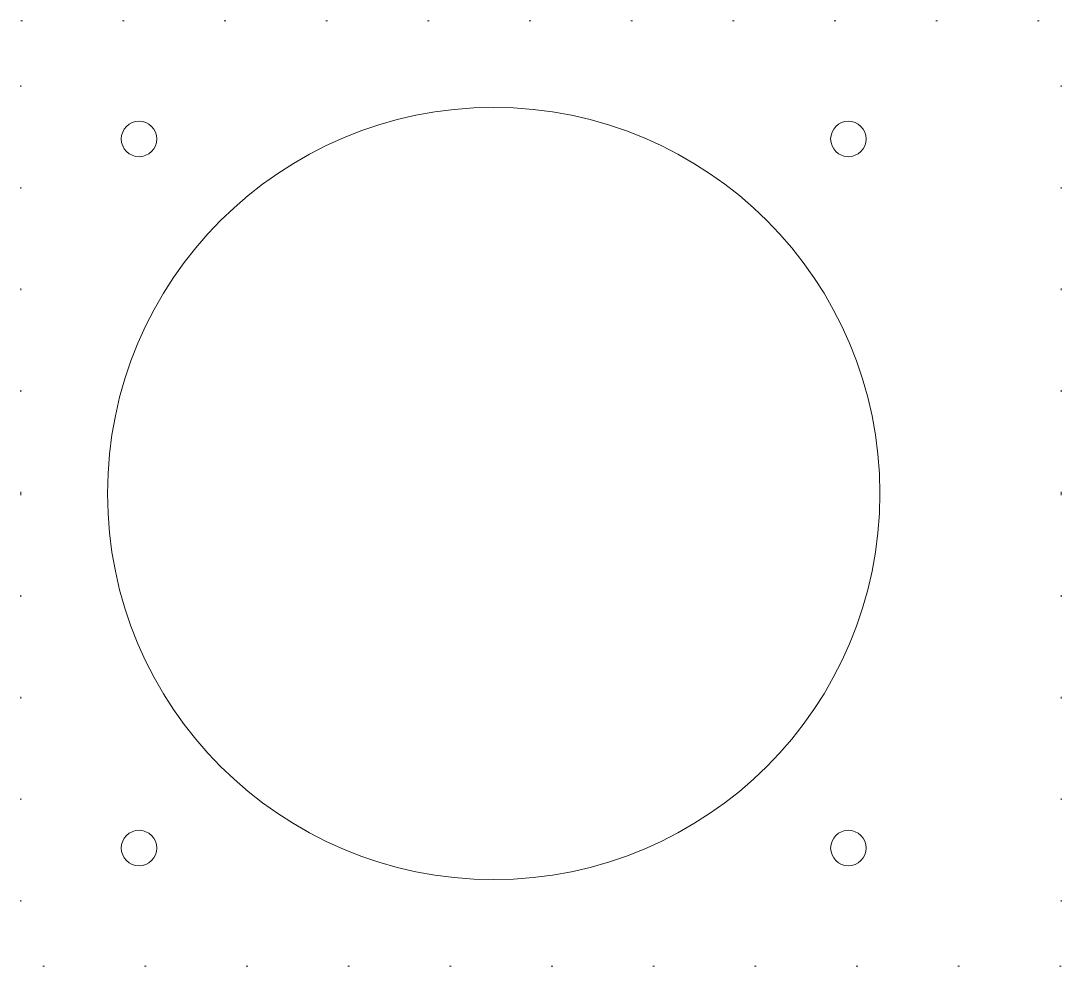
# Model space of a CAD drawing. Header units: millimetres. Extents: x -30 to 36, y -30 to 30.
import ezdxf

# ---------------------------------------------------------------- set-up
doc = ezdxf.new("R2010")
doc.units = ezdxf.units.MM
doc.linetypes.add('DOT', pattern=[6.35, 0, -6.35])
for name, color, linetype, lineweight in [('Joystick_Cutout', 1, 'CONTINUOUS', 0), ('Joystick_MountingHoles', 1, 'CONTINUOUS', 0), ('Joystick_Space', 4, 'DOT', 0)]:
    doc.layers.add(name, color=color, linetype=linetype, lineweight=lineweight)

msp = doc.modelspace()

# ---------------------------------------------------------------- linework, layer by layer
at = {"layer": 'Joystick_Cutout'}
msp.add_circle((0, 0), 24.5, dxfattribs=at)
at = {"layer": 'Joystick_MountingHoles'}
for centre in [(-22.5, 22.5), (22.5, 22.5), (-22.5, -22.5), (22.5, -22.5)]:
    msp.add_circle(centre, 1.125, dxfattribs=at)
at = {"layer": 'Joystick_Space'}
for p, q in [((-30, 0), (-30, 30)), ((-30, 30), (36, 30)), ((36, 0), (36, 30)), ((-30, 0), (-30, -30)), ((36, 0), (36, -30)), ((36, -30), (-30, -30))]:
    msp.add_line(p, q, dxfattribs=at)

doc.saveas('drawing.dxf')
